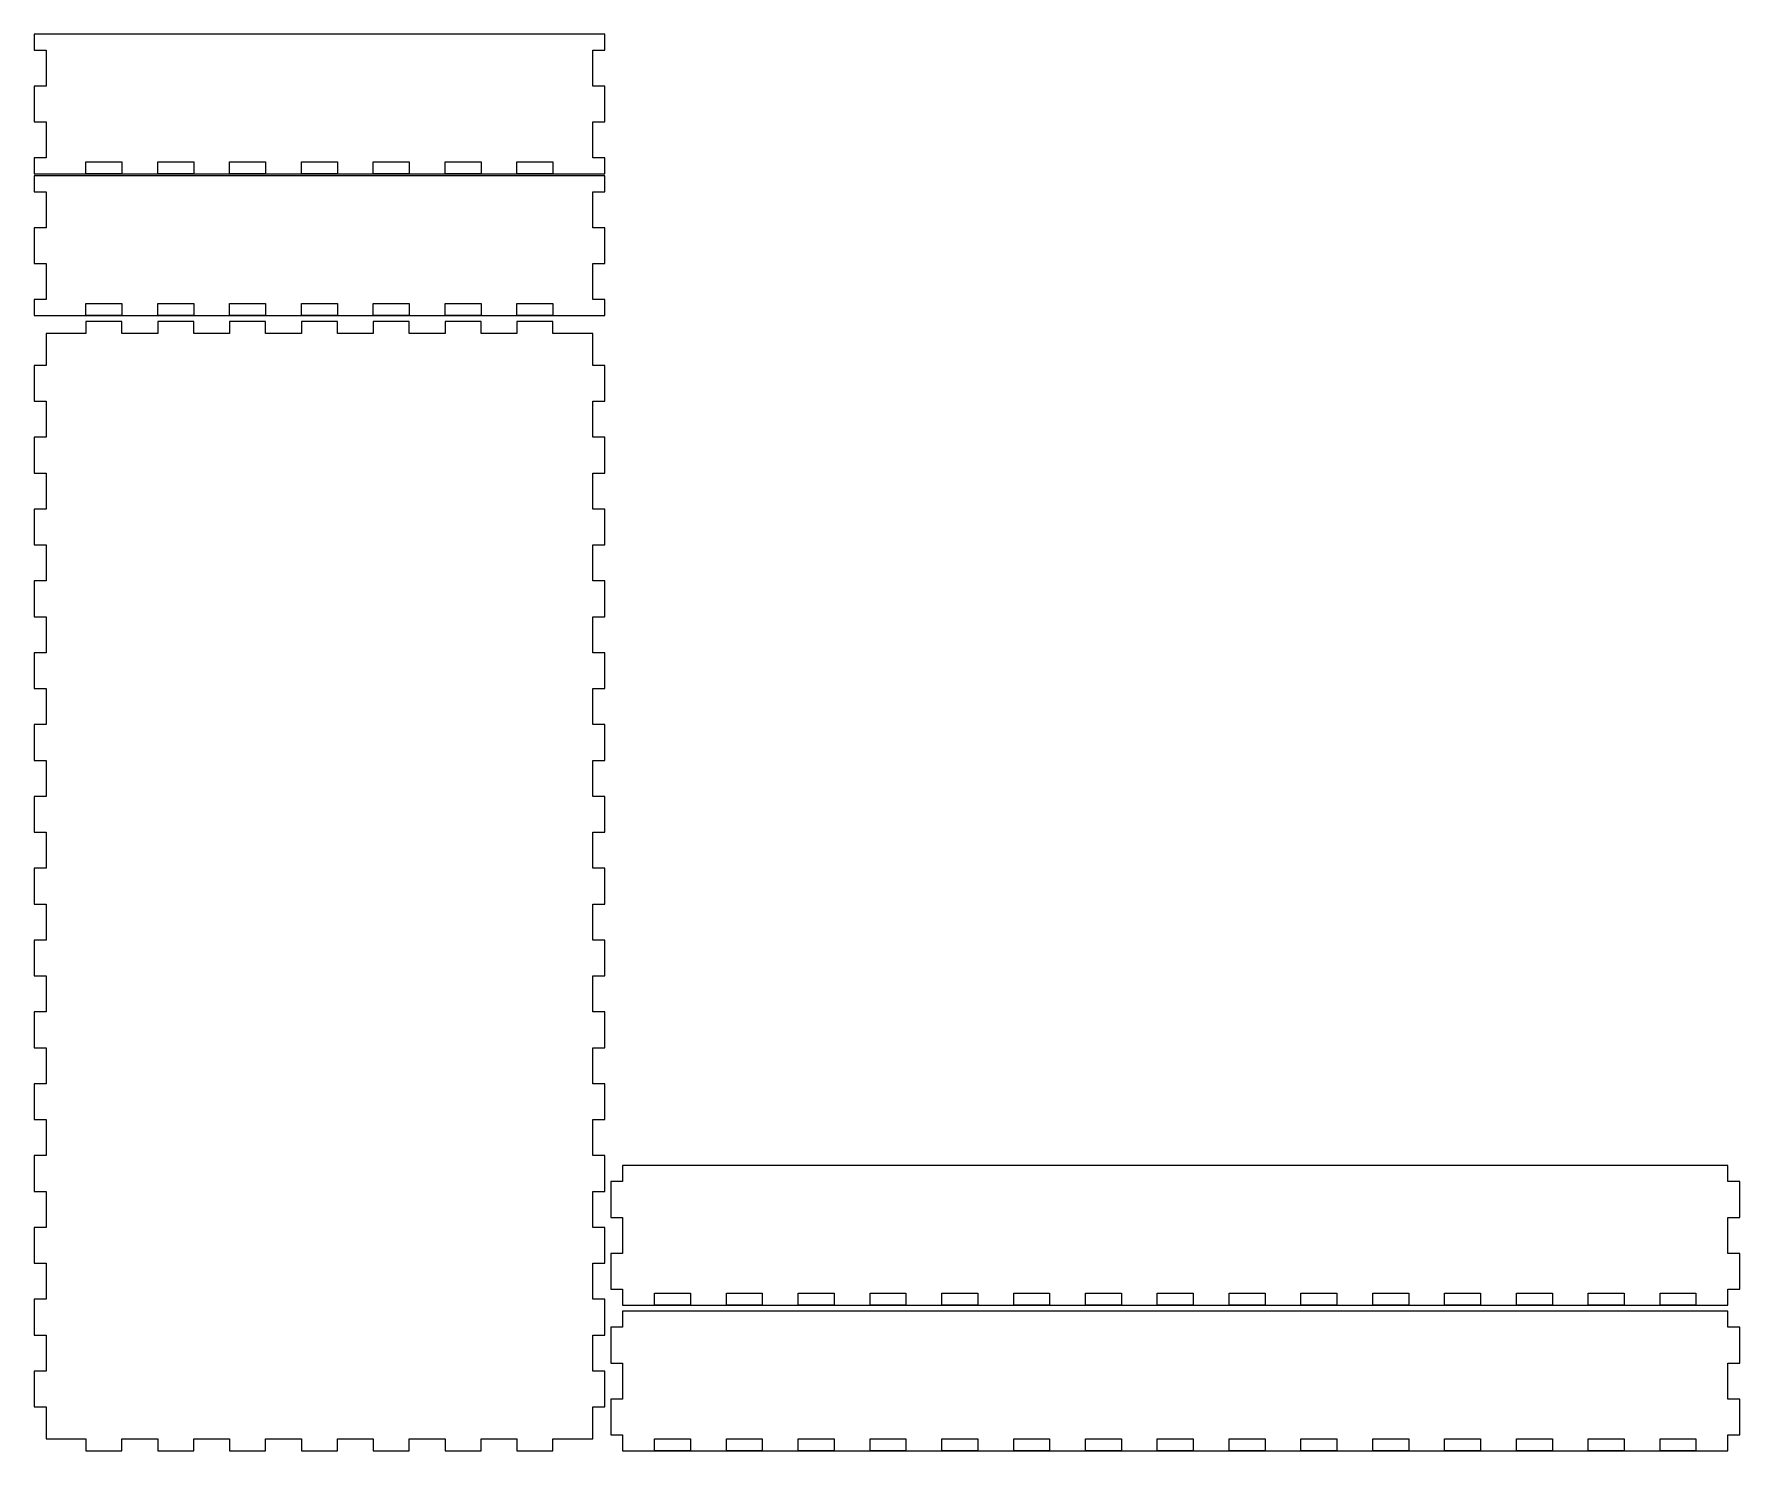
# Model space of a CAD drawing. Header units: millimetres. Extents: x 10 to 438, y 10 to 365.
import ezdxf

# ---------------------------------------------------------------- set-up
doc = ezdxf.new("R2010")
doc.units = ezdxf.units.MM
doc.layers.get('0').update_dxf_attribs({"linetype": 'CONTINUOUS'})

msp = doc.modelspace()

# ---------------------------------------------------------------- linework, layer by layer
at = {"color": 7}
msp.add_lwpolyline([(13, 330), (149.9986, 330), (152.9986, 330), (152.9986, 334), (149.9986, 334), (149.9986, 342.999), (152.9986, 342.999), (152.9986, 351.999), (149.9986, 351.999), (149.9986, 361.002), (152.9986, 361.002), (152.9986, 365.002), (149.9986, 365.002), (13, 365.002), (10, 365.002), (10, 361.002), (13, 361.002), (13, 351.999), (10, 351.999), (10, 342.999), (13, 342.999), (13, 334), (10, 334), (10, 330)], close=True, dxfattribs=at)
at = {"color": 0}
for points in [[(13.0004, 294.501), (149.999, 294.501), (152.999, 294.501), (152.999, 298.5), (149.999, 298.5), (149.999, 307.499), (152.999, 307.499), (152.999, 316.5), (149.999, 316.5), (149.999, 325.5), (152.999, 325.5), (152.999, 329.5), (149.999, 329.5), (13.0004, 329.5), (10.0004, 329.5), (10.0004, 325.5), (13.0004, 325.5), (13.0004, 316.5), (10.0004, 316.5), (10.0004, 307.499), (13.0004, 307.499), (13.0004, 298.5), (10.0004, 298.5), (10.0004, 294.501)], [(13.0004, 13.0004), (22.9995, 13.0004), (22.9995, 10.0004), (32.0008, 10.0004), (32.0008, 13.0004), (40.9995, 13.0004), (40.9995, 10.0004), (49.9992, 10.0004), (49.9992, 13.0004), (58.9993, 13.0004), (58.9993, 10.0004), (68.0007, 10.0004), (68.0007, 13.0004), (77.0008, 13.0004), (77.0008, 10.0004), (86.0005, 10.0004), (86.0005, 13.0004), (94.9992, 13.0004), (94.9992, 10.0004), (104.001, 10.0004), (104.001, 13.0004), (113, 13.0004), (113, 10.0004), (122, 10.0004), (122, 13.0004), (131, 13.0004), (131, 10.0004), (140.001, 10.0004), (140.001, 13.0004), (149.999, 13.0004), (149.999, 20.9999), (152.999, 20.9999), (152.999, 29.9999), (149.999, 29.9999), (149.999, 38.9999), (152.999, 38.9999), (152.999, 48), (149.999, 48), (149.999, 56.9997), (152.999, 56.9997), (152.999, 65.9998), (149.999, 65.9998), (149.999, 74.9999), (152.999, 74.9999), (152.999, 83.9996), (149.999, 83.9996), (149.999, 92.9996), (152.999, 92.9996), (152.999, 102), (149.999, 102), (149.999, 111), (152.999, 111), (152.999, 119.999), (149.999, 119.999), (149.999, 129), (152.999, 129), (152.999, 138), (149.999, 138), (149.999, 146.999), (152.999, 146.999), (152.999, 155.999), (149.999, 155.999), (149.999, 165.001), (152.999, 165.001), (152.999, 174), (149.999, 174), (149.999, 182.999), (152.999, 182.999), (152.999, 192.001), (149.999, 192.001), (149.999, 201.001), (152.999, 201.001), (152.999, 210), (149.999, 210), (149.999, 218.999), (152.999, 218.999), (152.999, 228.001), (149.999, 228.001), (149.999, 237.001), (152.999, 237.001), (152.999, 246), (149.999, 246), (149.999, 255), (152.999, 255), (152.999, 264.001), (149.999, 264.001), (149.999, 273), (152.999, 273), (152.999, 282), (149.999, 282), (149.999, 290), (140.001, 290), (140.001, 293), (131, 293), (131, 290), (122, 290), (122, 293), (113, 293), (113, 290), (104.001, 290), (104.001, 293), (94.9992, 293), (94.9992, 290), (86.0005, 290), (86.0005, 293), (77.0008, 293), (77.0008, 290), (68.0007, 290), (68.0007, 293), (58.9993, 293), (58.9993, 290), (49.9992, 290), (49.9992, 293), (40.9995, 293), (40.9995, 290), (32.0008, 290), (32.0008, 293), (22.9995, 293), (22.9995, 290), (13.0004, 290), (13.0004, 282), (10.0004, 282), (10.0004, 273), (13.0004, 273), (13.0004, 264.001), (10.0004, 264.001), (10.0004, 255), (13.0004, 255), (13.0004, 246), (10.0004, 246), (10.0004, 237.001), (13.0004, 237.001), (13.0004, 228.001), (10.0004, 228.001), (10.0004, 218.999), (13.0004, 218.999), (13.0004, 210), (10.0004, 210), (10.0004, 201.001), (13.0004, 201.001), (13.0004, 192.001), (10.0004, 192.001), (10.0004, 182.999), (13.0004, 182.999), (13.0004, 174), (10.0004, 174), (10.0004, 165.001), (13.0004, 165.001), (13.0004, 155.999), (10.0004, 155.999), (10.0004, 146.999), (13.0004, 146.999), (13.0004, 138), (10.0004, 138), (10.0004, 129), (13.0004, 129), (13.0004, 119.999), (10.0004, 119.999), (10.0004, 111), (13.0004, 111), (13.0004, 102), (10.0004, 102), (10.0004, 92.9996), (13.0004, 92.9996), (13.0004, 83.9996), (10.0004, 83.9996), (10.0004, 74.9999), (13.0004, 74.9999), (13.0004, 65.9998), (10.0004, 65.9998), (10.0004, 56.9997), (13.0004, 56.9997), (13.0004, 48), (10.0004, 48), (10.0004, 38.9999), (13.0004, 38.9999), (13.0004, 29.9999), (10.0004, 29.9999), (10.0004, 20.9999), (13.0004, 20.9999)], [(157.5, 46.5007), (434.499, 46.5007), (434.499, 50.4994), (437.501, 50.4994), (437.501, 59.4995), (434.499, 59.4995), (434.499, 68.4996), (437.501, 68.4996), (437.501, 77.4996), (434.499, 77.4996), (434.499, 81.4998), (157.5, 81.4998), (157.5, 77.4996), (154.5, 77.4996), (154.5, 68.4996), (157.5, 68.4996), (157.5, 59.4995), (154.5, 59.4995), (154.5, 50.4994), (157.5, 50.4994)], [(157.5, 10.0004), (434.499, 10.0004), (434.499, 13.9995), (437.501, 13.9995), (437.501, 22.9995), (434.499, 22.9995), (434.499, 31.9994), (437.501, 31.9994), (437.501, 40.9995), (434.499, 40.9995), (434.499, 45), (157.5, 45), (157.5, 40.9995), (154.5, 40.9995), (154.5, 31.9994), (157.5, 31.9994), (157.5, 22.9995), (154.5, 22.9995), (154.5, 13.9995), (157.5, 13.9995)]]:
    msp.add_lwpolyline(points, close=True, dxfattribs=at)
at = {"color": 5}
for points in [[(27.4997, 330), (22.9991, 330), (22.9991, 332.998), (32.0004, 332.998), (32.0004, 330)], [(45.4998, 330), (40.9991, 330), (40.9991, 332.998), (49.9988, 332.998), (49.9988, 330)], [(63.4996, 330), (58.9989, 330), (58.9989, 332.998), (68.0003, 332.998), (68.0003, 330)], [(81.4994, 330), (77.0004, 330), (77.0004, 332.998), (86.0001, 332.998), (86.0001, 330)], [(99.4995, 330), (94.9988, 330), (94.9988, 332.998), (104.0006, 332.998), (104.0006, 330)], [(117.4996, 330), (112.9996, 330), (112.9996, 332.998), (121.9996, 332.998), (121.9996, 330)], [(135.4996, 330), (130.9996, 330), (130.9996, 332.998), (140.0006, 332.998), (140.0006, 330)], [(27.5001, 294.501), (22.9995, 294.501), (22.9995, 297.501), (32.0008, 297.501), (32.0008, 294.501)], [(45.5002, 294.501), (40.9995, 294.501), (40.9995, 297.501), (49.9992, 297.501), (49.9992, 294.501)], [(63.5, 294.501), (58.9993, 294.501), (58.9993, 297.501), (68.0007, 297.501), (68.0007, 294.501)], [(81.4998, 294.501), (77.0008, 294.501), (77.0008, 297.501), (86.0005, 297.501), (86.0005, 294.501)], [(99.4999, 294.501), (94.9992, 294.501), (94.9992, 297.501), (104.001, 297.501), (104.001, 294.501)], [(117.5, 294.501), (113, 294.501), (113, 297.501), (122, 297.501), (122, 294.501)], [(135.5, 294.501), (131, 294.501), (131, 297.501), (140.001, 297.501), (140.001, 294.501)], [(170, 46.5007), (165.5, 46.5007), (165.5, 49.5004), (174.5, 49.5004), (174.5, 46.5007)], [(188, 46.5007), (183.499, 46.5007), (183.499, 49.5004), (192.5, 49.5004), (192.5, 46.5007)], [(206, 46.5007), (201.5, 46.5007), (201.5, 49.5004), (210.499, 49.5004), (210.499, 46.5007)], [(224, 46.5007), (219.499, 46.5007), (219.499, 49.5004), (228.501, 49.5004), (228.501, 46.5007)], [(242, 46.5007), (237.5, 46.5007), (237.5, 49.5004), (246.499, 49.5004), (246.499, 46.5007)], [(260, 46.5007), (255.501, 46.5007), (255.501, 49.5004), (264.501, 49.5004), (264.501, 46.5007)], [(278, 46.5007), (273.5, 46.5007), (273.5, 49.5004), (282.499, 49.5004), (282.499, 46.5007)], [(296, 46.5007), (291.501, 46.5007), (291.501, 49.5004), (300.501, 49.5004), (300.501, 46.5007)], [(314, 46.5007), (309.5, 46.5007), (309.5, 49.5004), (318.5, 49.5004), (318.5, 46.5007)], [(332, 46.5007), (327.501, 46.5007), (327.501, 49.5004), (336.5, 49.5004), (336.5, 46.5007)], [(350, 46.5007), (345.5, 46.5007), (345.5, 49.5004), (354.499, 49.5004), (354.499, 46.5007)], [(368, 46.5007), (363.499, 46.5007), (363.499, 49.5004), (372.502, 49.5004), (372.502, 46.5007)], [(385.999, 46.5007), (381.501, 46.5007), (381.501, 49.5004), (390.5, 49.5004), (390.5, 46.5007)], [(404.001, 46.5007), (399.5, 46.5007), (399.5, 49.5004), (408.499, 49.5004), (408.499, 46.5007)], [(422, 46.5007), (417.498, 46.5007), (417.498, 49.5004), (426.501, 49.5004), (426.501, 46.5007)], [(170, 10.0004), (165.5, 10.0004), (165.5, 13.0004), (174.5, 13.0004), (174.5, 10.0004)], [(188, 10.0004), (183.499, 10.0004), (183.499, 13.0004), (192.5, 13.0004), (192.5, 10.0004)], [(206, 10.0004), (201.5, 10.0004), (201.5, 13.0004), (210.499, 13.0004), (210.499, 10.0004)], [(224, 10.0004), (219.499, 10.0004), (219.499, 13.0004), (228.501, 13.0004), (228.501, 10.0004)], [(242, 10.0004), (237.5, 10.0004), (237.5, 13.0004), (246.499, 13.0004), (246.499, 10.0004)], [(260, 10.0004), (255.501, 10.0004), (255.501, 13.0004), (264.501, 13.0004), (264.501, 10.0004)], [(278, 10.0004), (273.5, 10.0004), (273.5, 13.0004), (282.499, 13.0004), (282.499, 10.0004)], [(296, 10.0004), (291.501, 10.0004), (291.501, 13.0004), (300.501, 13.0004), (300.501, 10.0004)], [(314, 10.0004), (309.5, 10.0004), (309.5, 13.0004), (318.5, 13.0004), (318.5, 10.0004)], [(332, 10.0004), (327.501, 10.0004), (327.501, 13.0004), (336.5, 13.0004), (336.5, 10.0004)], [(350, 10.0004), (345.5, 10.0004), (345.5, 13.0004), (354.499, 13.0004), (354.499, 10.0004)], [(368, 10.0004), (363.499, 10.0004), (363.499, 13.0004), (372.502, 13.0004), (372.502, 10.0004)], [(385.999, 10.0004), (381.501, 10.0004), (381.501, 13.0004), (390.5, 13.0004), (390.5, 10.0004)], [(404.001, 10.0004), (399.5, 10.0004), (399.5, 13.0004), (408.499, 13.0004), (408.499, 10.0004)], [(422, 10.0004), (417.498, 10.0004), (417.498, 13.0004), (426.501, 13.0004), (426.501, 10.0004)]]:
    msp.add_lwpolyline(points, close=True, dxfattribs=at)

doc.saveas('drawing.dxf')
